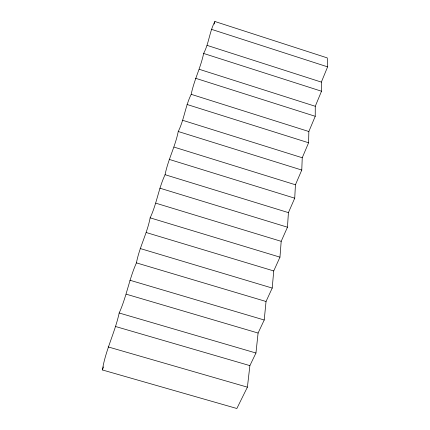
<?xml version="1.0" encoding="UTF-8"?>
<svg xmlns="http://www.w3.org/2000/svg" width="430" height="430" viewBox="0 0 430 430"><rect width="100%" height="100%" fill="white"/><g stroke="black" fill="none" stroke-linecap="round" stroke-linejoin="round"><path stroke-width="0.64" d="M315.233 116.294L315.271 106.28L321.511 91.219L321.355 82.103L327.612 66.854L327.252 57.894L214.898 21.5C209.501 31.567 208.958 43.344 203.637 53.449C200.756 67.51 194.027 80.249 191.194 94.326C185.308 106.188 184.153 119.647 178.235 131.505C175.322 146.393 167.979 159.815 165.077 174.704C158.552 188.576 156.713 203.981 150.145 217.843C147.205 233.377 139.358 247.336 136.434 262.875C129.145 279.091 126.517 296.786 119.18 312.997C114.987 332.422 105.549 350.213 102.388 369.956L236.855 408.5L247.4 387.161L249.884 365.624L255.952 353.019L258.091 333.04L264.219 320.006L266.036 301.494L272.217 288.068L273.733 270.943L279.962 257.151L281.188 241.332L287.46 227.201L288.423 212.624L294.727 198.187L295.437 184.776L301.769 170.054L302.242 157.751L308.6 142.771L308.848 131.516L315.233 116.294L195.559 78.265M214.188 24.069L214.898 21.5M102.388 369.956L103.522 366.865M108.145 346.913L247.4 387.161M115.74 326.558L249.884 365.624M119.18 312.997L255.952 353.019M126.253 294.195L258.091 333.04M129.849 280.215L264.219 320.006M136.434 262.875L266.036 301.494M140.164 248.513L272.217 288.068M146.286 232.549L273.733 270.943M155.827 203.175L281.188 241.332M150.145 217.843L279.962 257.151M159.804 188.147L287.46 227.201M165.077 174.704L288.423 212.624M169.167 159.379L294.727 198.187M174.048 147.098L295.437 184.776M182.75 120.319L302.242 157.751M178.235 131.505L301.769 170.054M187.028 104.479L308.6 142.771M191.194 94.326L308.848 131.516M199.3 69.311L315.271 106.28M203.637 53.449L321.511 91.219M207.077 45.376L321.355 82.103M211.479 29.337L327.612 66.854"/></g></svg>
